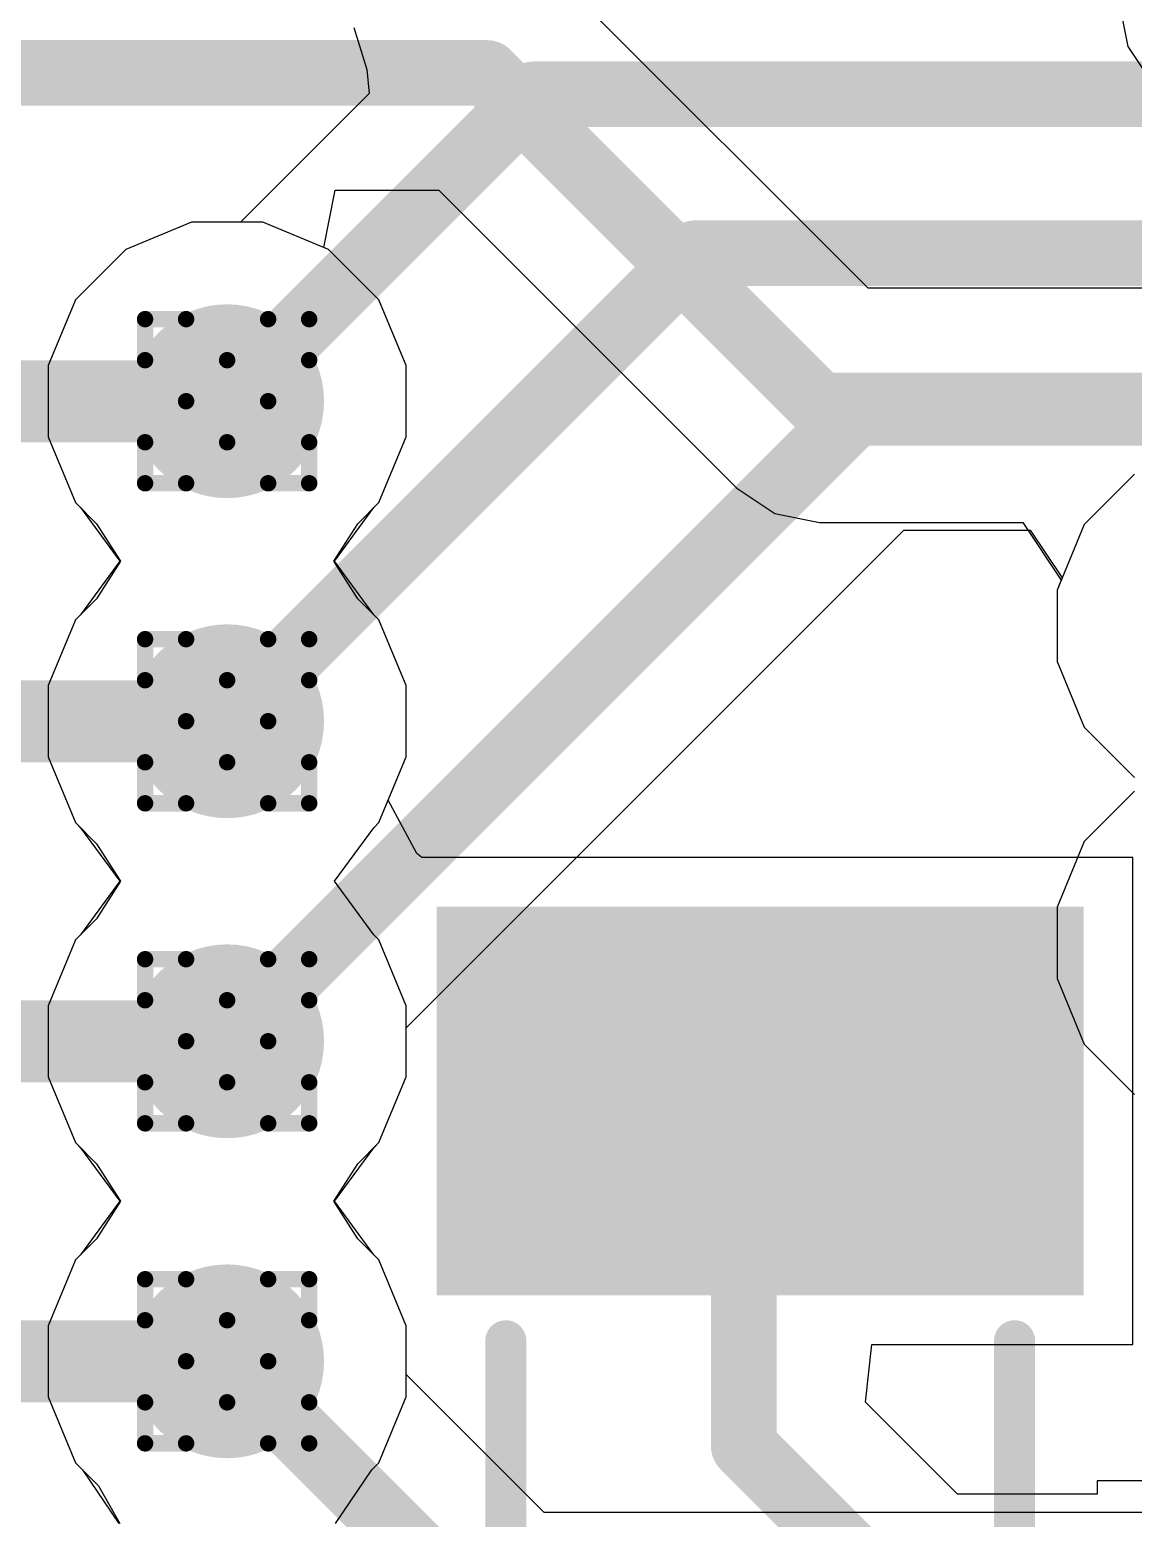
# Model space of a CAD drawing. Header units: inches. Extents: x -11 to 5379, y 0 to 5429.
# Drawn here: x 130.568 to 133.984, y 61.109 to 65.717 of the extents above; entities that cross this region are included whole.
import ezdxf

# ---------------------------------------------------------------- set-up
doc = ezdxf.new("R2010")
doc.units = ezdxf.units.IN
for name, color, linetype in [('Bottom Layer', 5, 'Continuous'), ('Drill Drawing', 1, 'Continuous'), ('GND', 16, 'Continuous'), ('PWR', 76, 'Continuous'), ('Top Layer', 1, 'Continuous'), ('Top Overlay', 2, 'Continuous'), ('Top Paste', 8, 'Continuous'), ('Top Solder', 216, 'Continuous'), ('Via Holes', 16, 'Continuous')]:
    doc.layers.add(name, color=color, linetype=linetype)

# ---------------------------------------------------------------- blocks, each defined once
blk = doc.blocks.new('NX3215SA_32_768K_STD_MUA_8__144')
at = {"layer": 'Top Layer'}
for points in [[(-1.75, 0.9), (-0.75, 0.9), (-0.75, -0.9), (-1.75, -0.9)], [(0.75, 0.9), (1.75, 0.9), (1.75, -0.9), (0.75, -0.9)]]:
    blk.add_hatch(color=1, dxfattribs=at).paths.add_polyline_path(points)
at = {"layer": 'Top Paste'}
for points in [[(-1.75, 0.9), (-0.75, 0.9), (-0.75, -0.9), (-1.75, -0.9)], [(0.75, 0.9), (1.75, 0.9), (1.75, -0.9), (0.75, -0.9)]]:
    blk.add_hatch(color=8, dxfattribs=at).paths.add_polyline_path(points)
at = {"layer": 'Top Solder'}
for points in [[(-1.8516, 1.0016), (-0.6484, 1.0016), (-0.6484, -1.0016), (-1.8516, -1.0016)], [(0.6484, 1.0016), (1.8516, 1.0016), (1.8516, -1.0016), (0.6484, -1.0016)]]:
    blk.add_hatch(color=216, dxfattribs=at).paths.add_polyline_path(points)
at = {"layer": 'Top Overlay'}
for points in [[(-0.508, 0.7874, 0.127, 0.127, 0), (0.508, 0.7874, 0.127, 0.127, 0)], [(-0.508, -0.7874, 0.127, 0.127, 0), (0.508, -0.7874, 0.127, 0.127, 0)]]:
    blk.add_lwpolyline(points, format="xyseb", dxfattribs=at)
for points in [[(-0.5398, 0.7874, 0.0635, 0.0635, 1), (-0.4763, 0.7874, 0.0635, 0.0635, 1)], [(0.4763, 0.7874, 0.0635, 0.0635, 1), (0.5398, 0.7874, 0.0635, 0.0635, 1)], [(-0.5398, -0.7874, 0.0635, 0.0635, 1), (-0.4763, -0.7874, 0.0635, 0.0635, 1)], [(0.4763, -0.7874, 0.0635, 0.0635, 1), (0.5398, -0.7874, 0.0635, 0.0635, 1)]]:
    blk.add_lwpolyline(points, format="xyseb", close=True, dxfattribs=at)

msp = doc.modelspace()

# ---------------------------------------------------------------- hatches: boundary and pattern name
at = {"layer": 'Bottom Layer'}
h = msp.add_hatch(color=5, dxfattribs=at)
edge = h.paths.add_edge_path()
edge.add_arc((131.1794, 64.5668), 0.3, 0, 360)
h = msp.add_hatch(color=5, dxfattribs=at)
edge = h.paths.add_edge_path()
edge.add_arc((131.1794, 63.5762), 0.3, 0, 360)
h = msp.add_hatch(color=5, dxfattribs=at)
edge = h.paths.add_edge_path()
edge.add_arc((131.1794, 62.5856), 0.3, 0, 360)
h = msp.add_hatch(color=5, dxfattribs=at)
edge = h.paths.add_edge_path()
edge.add_arc((131.1794, 61.595), 0.3, 0, 360)
at = {"layer": 'GND'}
h = msp.add_hatch(color=16, dxfattribs=at)
edge = h.paths.add_edge_path()
edge.add_arc((131.1794, 64.5668), 0.3, 0, 360)
h = msp.add_hatch(color=16, dxfattribs=at)
edge = h.paths.add_edge_path()
edge.add_arc((131.1794, 63.5762), 0.3, 0, 360)
h = msp.add_hatch(color=16, dxfattribs=at)
edge = h.paths.add_edge_path()
edge.add_arc((131.1794, 62.5856), 0.3, 0, 360)
h = msp.add_hatch(color=16, dxfattribs=at)
edge = h.paths.add_edge_path()
edge.add_arc((131.1794, 61.595), 0.3, 0, 360)
at = {"layer": 'PWR'}
h = msp.add_hatch(color=76, dxfattribs=at)
edge = h.paths.add_edge_path()
edge.add_arc((131.1794, 64.5668), 0.3, 0, 360)
h = msp.add_hatch(color=76, dxfattribs=at)
edge = h.paths.add_edge_path()
edge.add_arc((131.1794, 63.5762), 0.3, 0, 360)
h = msp.add_hatch(color=76, dxfattribs=at)
edge = h.paths.add_edge_path()
edge.add_arc((131.1794, 62.5856), 0.3, 0, 360)
h = msp.add_hatch(color=76, dxfattribs=at)
edge = h.paths.add_edge_path()
edge.add_arc((131.1794, 61.595), 0.3, 0, 360)
at = {"layer": 'Top Layer'}
h = msp.add_hatch(color=1, dxfattribs=at)
edge = h.paths.add_edge_path()
edge.add_arc((131.1794, 64.5668), 0.3, 0, 360)
h = msp.add_hatch(color=1, dxfattribs=at)
edge = h.paths.add_edge_path()
edge.add_arc((131.1794, 63.5762), 0.3, 0, 360)
h = msp.add_hatch(color=1, dxfattribs=at)
edge = h.paths.add_edge_path()
edge.add_arc((131.1794, 62.5856), 0.3, 0, 360)
h = msp.add_hatch(color=1, dxfattribs=at)
edge = h.paths.add_edge_path()
edge.add_arc((131.1794, 61.595), 0.3, 0, 360)
at = {"layer": 'Via Holes'}
h = msp.add_hatch(color=7, dxfattribs=at)
edge = h.paths.add_edge_path()
edge.add_arc((131.1794, 64.5668), 0.15, 0, 360)
h = msp.add_hatch(color=7, dxfattribs=at)
edge = h.paths.add_edge_path()
edge.add_arc((131.1794, 63.5762), 0.15, 0, 360)
h = msp.add_hatch(color=7, dxfattribs=at)
edge = h.paths.add_edge_path()
edge.add_arc((131.1794, 62.5856), 0.15, 0, 360)
h = msp.add_hatch(color=7, dxfattribs=at)
edge = h.paths.add_edge_path()
edge.add_arc((131.1794, 61.595), 0.15, 0, 360)

# ---------------------------------------------------------------- linework, layer by layer
at = {"layer": 'Bottom Layer'}
for p, q in [((131.5717, 65.7233), (131.6116, 65.5931)), ((131.6116, 65.5931), (131.6191, 65.5193)), ((131.6191, 65.5193), (131.2207, 65.1208)), ((131.0692, 65.1208), (130.8656, 65.0365)), ((131.2207, 65.1208), (131.0692, 65.1208)), ((130.8656, 65.0365), (130.7098, 64.8806)), ((130.7098, 64.8806), (130.6254, 64.677)), ((130.6254, 64.677), (130.6254, 64.4566)), ((130.6254, 64.4566), (130.7098, 64.253)), ((130.7098, 64.253), (130.7751, 64.1877)), ((130.7751, 64.1877), (130.8492, 64.0715)), ((131.7334, 62.6269), (133.2744, 64.1678)), ((133.2744, 64.1678), (133.6654, 64.1678)), ((133.6654, 64.1678), (133.7642, 64.02)), ((130.8492, 64.0715), (130.7751, 63.9554)), ((133.7642, 64.02), (133.7484, 63.9818)), ((130.7751, 63.9554), (130.7098, 63.89)), ((133.7484, 63.9818), (133.7484, 63.7614)), ((130.7098, 63.89), (130.6254, 63.6864)), ((133.7484, 63.7614), (133.8328, 63.5578)), ((130.6254, 63.6864), (130.6254, 63.466)), ((133.8328, 63.5578), (133.9886, 63.402)), ((130.6254, 63.466), (130.7098, 63.2624)), ((130.7098, 63.2624), (130.7751, 63.1971)), ((130.7751, 63.1971), (130.8492, 63.0809)), ((130.8492, 63.0809), (130.7751, 62.9648)), ((130.7751, 62.9648), (130.7098, 62.8994)), ((130.7098, 62.8994), (130.6254, 62.6958)), ((130.6254, 62.6958), (130.6254, 62.4754)), ((131.7334, 62.4754), (131.7334, 62.6269)), ((130.6254, 62.4754), (130.7098, 62.2718)), ((131.6491, 62.2718), (131.7334, 62.4754)), ((130.7098, 62.2718), (130.7751, 62.2065)), ((131.5838, 62.2065), (131.6491, 62.2718)), ((130.7751, 62.2065), (130.8492, 62.0903)), ((131.5096, 62.0903), (131.5838, 62.2065)), ((130.8492, 62.0903), (130.7751, 61.9742)), ((131.5838, 61.9742), (131.5096, 62.0903)), ((130.7751, 61.9742), (130.7098, 61.9088)), ((131.6491, 61.9088), (131.5838, 61.9742)), ((130.7098, 61.9088), (130.6254, 61.7052)), ((131.7334, 61.7052), (131.6491, 61.9088)), ((130.6254, 61.7052), (130.6254, 61.4848)), ((131.7334, 61.5538), (131.7334, 61.7052)), ((132.1603, 61.1269), (131.7334, 61.5538)), ((130.6254, 61.4848), (130.7098, 61.2812)), ((130.7098, 61.2812), (130.7814, 61.2096)), ((130.7814, 61.2096), (130.8474, 61.0934)), ((138.9206, 61.1269), (132.1603, 61.1269))]:
    msp.add_line(p, q, dxfattribs=at)
for points in [[(131.1794, 64.5668, 0.2032, 0.2032, 0), (132.1295, 65.5169, 0.2032, 0.2032, 0)], [(132.1295, 65.5169, 0.2032, 0.2032, 0), (137.4672, 65.5169, 0.2032, 0.2032, 0)], [(131.1794, 63.5762, 0.2032, 0.2032, 0), (132.6282, 65.0249, 0.2032, 0.2032, 0)], [(132.6282, 65.0249, 0.2032, 0.2032, 0), (136.9542, 65.0249, 0.2032, 0.2032, 0)], [(131.1794, 62.5856, 0.2032, 0.2032, 0), (133.1242, 64.5304, 0.2032, 0.2032, 0)], [(133.1242, 64.5304, 0.2032, 0.2032, 0), (136.5329, 64.5304, 0.2032, 0.2032, 0)], [(131.1794, 61.595, 0.2032, 0.2032, 0), (132.0101, 60.7643, 0.2032, 0.2032, 0)]]:
    msp.add_lwpolyline(points, format="xyseb", dxfattribs=at)
for points in [[(132.0787, 65.5169, 0.1016, 0.1016, 1), (132.1803, 65.5169, 0.1016, 0.1016, 1)], [(132.0787, 65.5169, 0.1016, 0.1016, 1), (132.1803, 65.5169, 0.1016, 0.1016, 1)], [(132.5774, 65.0249, 0.1016, 0.1016, 1), (132.679, 65.0249, 0.1016, 0.1016, 1)], [(132.5774, 65.0249, 0.1016, 0.1016, 1), (132.679, 65.0249, 0.1016, 0.1016, 1)], [(131.1286, 64.5668, 0.1016, 0.1016, 1), (131.2302, 64.5668, 0.1016, 0.1016, 1)], [(133.0734, 64.5304, 0.1016, 0.1016, 1), (133.175, 64.5304, 0.1016, 0.1016, 1)], [(133.0734, 64.5304, 0.1016, 0.1016, 1), (133.175, 64.5304, 0.1016, 0.1016, 1)], [(131.1286, 63.5762, 0.1016, 0.1016, 1), (131.2302, 63.5762, 0.1016, 0.1016, 1)], [(131.1286, 62.5856, 0.1016, 0.1016, 1), (131.2302, 62.5856, 0.1016, 0.1016, 1)], [(131.1286, 61.595, 0.1016, 0.1016, 1), (131.2302, 61.595, 0.1016, 0.1016, 1)]]:
    msp.add_lwpolyline(points, format="xyseb", close=True, dxfattribs=at)
at = {"layer": 'Drill Drawing'}
for points in [[(130.9254, 64.6938, 0.0508, 0.0508, 0), (130.9254, 64.8208, 0.0508, 0.0508, 0)], [(130.9254, 64.8208, 0.0508, 0.0508, 0), (131.0524, 64.8208, 0.0508, 0.0508, 0)], [(131.0524, 64.8208, 0.0508, 0.0508, 0), (131.1794, 64.6938, 0.0508, 0.0508, 0)], [(131.1794, 64.6938, 0.0508, 0.0508, 0), (131.3064, 64.8208, 0.0508, 0.0508, 0)], [(131.3064, 64.8208, 0.0508, 0.0508, 0), (131.4334, 64.8208, 0.0508, 0.0508, 0)], [(131.4334, 64.6938, 0.0508, 0.0508, 0), (131.4334, 64.8208, 0.0508, 0.0508, 0)], [(130.9254, 64.6938, 0.0508, 0.0508, 0), (131.0524, 64.5668, 0.0508, 0.0508, 0)], [(131.3064, 64.5668, 0.0508, 0.0508, 0), (131.4334, 64.6938, 0.0508, 0.0508, 0)], [(130.9254, 64.4398, 0.0508, 0.0508, 0), (131.0524, 64.5668, 0.0508, 0.0508, 0)], [(131.3064, 64.5668, 0.0508, 0.0508, 0), (131.4334, 64.4398, 0.0508, 0.0508, 0)], [(130.9254, 64.3128, 0.0508, 0.0508, 0), (130.9254, 64.4398, 0.0508, 0.0508, 0)], [(131.0524, 64.3128, 0.0508, 0.0508, 0), (131.1794, 64.4398, 0.0508, 0.0508, 0)], [(131.1794, 64.4398, 0.0508, 0.0508, 0), (131.3064, 64.3128, 0.0508, 0.0508, 0)], [(131.4334, 64.3128, 0.0508, 0.0508, 0), (131.4334, 64.4398, 0.0508, 0.0508, 0)], [(130.9254, 64.3128, 0.0508, 0.0508, 0), (131.0524, 64.3128, 0.0508, 0.0508, 0)], [(131.3064, 64.3128, 0.0508, 0.0508, 0), (131.4334, 64.3128, 0.0508, 0.0508, 0)], [(130.9254, 63.7032, 0.0508, 0.0508, 0), (130.9254, 63.8302, 0.0508, 0.0508, 0)], [(130.9254, 63.8302, 0.0508, 0.0508, 0), (131.0524, 63.8302, 0.0508, 0.0508, 0)], [(131.0524, 63.8302, 0.0508, 0.0508, 0), (131.1794, 63.7032, 0.0508, 0.0508, 0)], [(131.1794, 63.7032, 0.0508, 0.0508, 0), (131.3064, 63.8302, 0.0508, 0.0508, 0)], [(131.3064, 63.8302, 0.0508, 0.0508, 0), (131.4334, 63.8302, 0.0508, 0.0508, 0)], [(131.4334, 63.7032, 0.0508, 0.0508, 0), (131.4334, 63.8302, 0.0508, 0.0508, 0)], [(130.9254, 63.7032, 0.0508, 0.0508, 0), (131.0524, 63.5762, 0.0508, 0.0508, 0)], [(131.3064, 63.5762, 0.0508, 0.0508, 0), (131.4334, 63.7032, 0.0508, 0.0508, 0)], [(130.9254, 63.4492, 0.0508, 0.0508, 0), (131.0524, 63.5762, 0.0508, 0.0508, 0)], [(131.3064, 63.5762, 0.0508, 0.0508, 0), (131.4334, 63.4492, 0.0508, 0.0508, 0)], [(130.9254, 63.3222, 0.0508, 0.0508, 0), (130.9254, 63.4492, 0.0508, 0.0508, 0)], [(131.0524, 63.3222, 0.0508, 0.0508, 0), (131.1794, 63.4492, 0.0508, 0.0508, 0)], [(131.1794, 63.4492, 0.0508, 0.0508, 0), (131.3064, 63.3222, 0.0508, 0.0508, 0)], [(131.4334, 63.3222, 0.0508, 0.0508, 0), (131.4334, 63.4492, 0.0508, 0.0508, 0)], [(130.9254, 63.3222, 0.0508, 0.0508, 0), (131.0524, 63.3222, 0.0508, 0.0508, 0)], [(131.3064, 63.3222, 0.0508, 0.0508, 0), (131.4334, 63.3222, 0.0508, 0.0508, 0)], [(130.9254, 62.7126, 0.0508, 0.0508, 0), (130.9254, 62.8396, 0.0508, 0.0508, 0)], [(130.9254, 62.8396, 0.0508, 0.0508, 0), (131.0524, 62.8396, 0.0508, 0.0508, 0)], [(131.0524, 62.8396, 0.0508, 0.0508, 0), (131.1794, 62.7126, 0.0508, 0.0508, 0)], [(131.1794, 62.7126, 0.0508, 0.0508, 0), (131.3064, 62.8396, 0.0508, 0.0508, 0)], [(131.3064, 62.8396, 0.0508, 0.0508, 0), (131.4334, 62.8396, 0.0508, 0.0508, 0)], [(131.4334, 62.7126, 0.0508, 0.0508, 0), (131.4334, 62.8396, 0.0508, 0.0508, 0)], [(130.9254, 62.7126, 0.0508, 0.0508, 0), (131.0524, 62.5856, 0.0508, 0.0508, 0)], [(131.3064, 62.5856, 0.0508, 0.0508, 0), (131.4334, 62.7126, 0.0508, 0.0508, 0)], [(130.9254, 62.4586, 0.0508, 0.0508, 0), (131.0524, 62.5856, 0.0508, 0.0508, 0)], [(131.3064, 62.5856, 0.0508, 0.0508, 0), (131.4334, 62.4586, 0.0508, 0.0508, 0)], [(130.9254, 62.3316, 0.0508, 0.0508, 0), (130.9254, 62.4586, 0.0508, 0.0508, 0)], [(131.0524, 62.3316, 0.0508, 0.0508, 0), (131.1794, 62.4586, 0.0508, 0.0508, 0)], [(131.1794, 62.4586, 0.0508, 0.0508, 0), (131.3064, 62.3316, 0.0508, 0.0508, 0)], [(131.4334, 62.3316, 0.0508, 0.0508, 0), (131.4334, 62.4586, 0.0508, 0.0508, 0)], [(130.9254, 62.3316, 0.0508, 0.0508, 0), (131.0524, 62.3316, 0.0508, 0.0508, 0)], [(131.3064, 62.3316, 0.0508, 0.0508, 0), (131.4334, 62.3316, 0.0508, 0.0508, 0)], [(130.9254, 61.722, 0.0508, 0.0508, 0), (130.9254, 61.849, 0.0508, 0.0508, 0)], [(130.9254, 61.849, 0.0508, 0.0508, 0), (131.0524, 61.849, 0.0508, 0.0508, 0)], [(131.0524, 61.849, 0.0508, 0.0508, 0), (131.1794, 61.722, 0.0508, 0.0508, 0)], [(131.1794, 61.722, 0.0508, 0.0508, 0), (131.3064, 61.849, 0.0508, 0.0508, 0)], [(131.3064, 61.849, 0.0508, 0.0508, 0), (131.4334, 61.849, 0.0508, 0.0508, 0)], [(131.4334, 61.722, 0.0508, 0.0508, 0), (131.4334, 61.849, 0.0508, 0.0508, 0)], [(130.9254, 61.722, 0.0508, 0.0508, 0), (131.0524, 61.595, 0.0508, 0.0508, 0)], [(131.3064, 61.595, 0.0508, 0.0508, 0), (131.4334, 61.722, 0.0508, 0.0508, 0)], [(130.9254, 61.468, 0.0508, 0.0508, 0), (131.0524, 61.595, 0.0508, 0.0508, 0)], [(131.3064, 61.595, 0.0508, 0.0508, 0), (131.4334, 61.468, 0.0508, 0.0508, 0)], [(130.9254, 61.341, 0.0508, 0.0508, 0), (130.9254, 61.468, 0.0508, 0.0508, 0)], [(131.0524, 61.341, 0.0508, 0.0508, 0), (131.1794, 61.468, 0.0508, 0.0508, 0)], [(131.1794, 61.468, 0.0508, 0.0508, 0), (131.3064, 61.341, 0.0508, 0.0508, 0)], [(131.4334, 61.341, 0.0508, 0.0508, 0), (131.4334, 61.468, 0.0508, 0.0508, 0)], [(130.9254, 61.341, 0.0508, 0.0508, 0), (131.0524, 61.341, 0.0508, 0.0508, 0)], [(131.3064, 61.341, 0.0508, 0.0508, 0), (131.4334, 61.341, 0.0508, 0.0508, 0)]]:
    msp.add_lwpolyline(points, format="xyseb", dxfattribs=at)
for points in [[(130.9127, 64.8208, 0.0254, 0.0254, 1), (130.9381, 64.8208, 0.0254, 0.0254, 1)], [(130.9127, 64.8208, 0.0254, 0.0254, 1), (130.9381, 64.8208, 0.0254, 0.0254, 1)], [(131.0397, 64.8208, 0.0254, 0.0254, 1), (131.0651, 64.8208, 0.0254, 0.0254, 1)], [(131.0397, 64.8208, 0.0254, 0.0254, 1), (131.0651, 64.8208, 0.0254, 0.0254, 1)], [(131.2937, 64.8208, 0.0254, 0.0254, 1), (131.3191, 64.8208, 0.0254, 0.0254, 1)], [(131.2937, 64.8208, 0.0254, 0.0254, 1), (131.3191, 64.8208, 0.0254, 0.0254, 1)], [(131.4207, 64.8208, 0.0254, 0.0254, 1), (131.4461, 64.8208, 0.0254, 0.0254, 1)], [(131.4207, 64.8208, 0.0254, 0.0254, 1), (131.4461, 64.8208, 0.0254, 0.0254, 1)], [(130.9127, 64.6938, 0.0254, 0.0254, 1), (130.9381, 64.6938, 0.0254, 0.0254, 1)], [(130.9127, 64.6938, 0.0254, 0.0254, 1), (130.9381, 64.6938, 0.0254, 0.0254, 1)], [(131.1667, 64.6938, 0.0254, 0.0254, 1), (131.1921, 64.6938, 0.0254, 0.0254, 1)], [(131.1667, 64.6938, 0.0254, 0.0254, 1), (131.1921, 64.6938, 0.0254, 0.0254, 1)], [(131.4207, 64.6938, 0.0254, 0.0254, 1), (131.4461, 64.6938, 0.0254, 0.0254, 1)], [(131.4207, 64.6938, 0.0254, 0.0254, 1), (131.4461, 64.6938, 0.0254, 0.0254, 1)], [(131.0397, 64.5668, 0.0254, 0.0254, 1), (131.0651, 64.5668, 0.0254, 0.0254, 1)], [(131.0397, 64.5668, 0.0254, 0.0254, 1), (131.0651, 64.5668, 0.0254, 0.0254, 1)], [(131.2937, 64.5668, 0.0254, 0.0254, 1), (131.3191, 64.5668, 0.0254, 0.0254, 1)], [(131.2937, 64.5668, 0.0254, 0.0254, 1), (131.3191, 64.5668, 0.0254, 0.0254, 1)], [(130.9127, 64.4398, 0.0254, 0.0254, 1), (130.9381, 64.4398, 0.0254, 0.0254, 1)], [(130.9127, 64.4398, 0.0254, 0.0254, 1), (130.9381, 64.4398, 0.0254, 0.0254, 1)], [(131.1667, 64.4398, 0.0254, 0.0254, 1), (131.1921, 64.4398, 0.0254, 0.0254, 1)], [(131.1667, 64.4398, 0.0254, 0.0254, 1), (131.1921, 64.4398, 0.0254, 0.0254, 1)], [(131.4207, 64.4398, 0.0254, 0.0254, 1), (131.4461, 64.4398, 0.0254, 0.0254, 1)], [(131.4207, 64.4398, 0.0254, 0.0254, 1), (131.4461, 64.4398, 0.0254, 0.0254, 1)], [(130.9127, 64.3128, 0.0254, 0.0254, 1), (130.9381, 64.3128, 0.0254, 0.0254, 1)], [(130.9127, 64.3128, 0.0254, 0.0254, 1), (130.9381, 64.3128, 0.0254, 0.0254, 1)], [(131.0397, 64.3128, 0.0254, 0.0254, 1), (131.0651, 64.3128, 0.0254, 0.0254, 1)], [(131.0397, 64.3128, 0.0254, 0.0254, 1), (131.0651, 64.3128, 0.0254, 0.0254, 1)], [(131.2937, 64.3128, 0.0254, 0.0254, 1), (131.3191, 64.3128, 0.0254, 0.0254, 1)], [(131.2937, 64.3128, 0.0254, 0.0254, 1), (131.3191, 64.3128, 0.0254, 0.0254, 1)], [(131.4207, 64.3128, 0.0254, 0.0254, 1), (131.4461, 64.3128, 0.0254, 0.0254, 1)], [(131.4207, 64.3128, 0.0254, 0.0254, 1), (131.4461, 64.3128, 0.0254, 0.0254, 1)], [(130.9127, 63.8302, 0.0254, 0.0254, 1), (130.9381, 63.8302, 0.0254, 0.0254, 1)], [(130.9127, 63.8302, 0.0254, 0.0254, 1), (130.9381, 63.8302, 0.0254, 0.0254, 1)], [(131.0397, 63.8302, 0.0254, 0.0254, 1), (131.0651, 63.8302, 0.0254, 0.0254, 1)], [(131.0397, 63.8302, 0.0254, 0.0254, 1), (131.0651, 63.8302, 0.0254, 0.0254, 1)], [(131.2937, 63.8302, 0.0254, 0.0254, 1), (131.3191, 63.8302, 0.0254, 0.0254, 1)], [(131.2937, 63.8302, 0.0254, 0.0254, 1), (131.3191, 63.8302, 0.0254, 0.0254, 1)], [(131.4207, 63.8302, 0.0254, 0.0254, 1), (131.4461, 63.8302, 0.0254, 0.0254, 1)], [(131.4207, 63.8302, 0.0254, 0.0254, 1), (131.4461, 63.8302, 0.0254, 0.0254, 1)], [(130.9127, 63.7032, 0.0254, 0.0254, 1), (130.9381, 63.7032, 0.0254, 0.0254, 1)], [(130.9127, 63.7032, 0.0254, 0.0254, 1), (130.9381, 63.7032, 0.0254, 0.0254, 1)], [(131.1667, 63.7032, 0.0254, 0.0254, 1), (131.1921, 63.7032, 0.0254, 0.0254, 1)], [(131.1667, 63.7032, 0.0254, 0.0254, 1), (131.1921, 63.7032, 0.0254, 0.0254, 1)], [(131.4207, 63.7032, 0.0254, 0.0254, 1), (131.4461, 63.7032, 0.0254, 0.0254, 1)], [(131.4207, 63.7032, 0.0254, 0.0254, 1), (131.4461, 63.7032, 0.0254, 0.0254, 1)], [(131.0397, 63.5762, 0.0254, 0.0254, 1), (131.0651, 63.5762, 0.0254, 0.0254, 1)], [(131.0397, 63.5762, 0.0254, 0.0254, 1), (131.0651, 63.5762, 0.0254, 0.0254, 1)], [(131.2937, 63.5762, 0.0254, 0.0254, 1), (131.3191, 63.5762, 0.0254, 0.0254, 1)], [(131.2937, 63.5762, 0.0254, 0.0254, 1), (131.3191, 63.5762, 0.0254, 0.0254, 1)], [(130.9127, 63.4492, 0.0254, 0.0254, 1), (130.9381, 63.4492, 0.0254, 0.0254, 1)], [(130.9127, 63.4492, 0.0254, 0.0254, 1), (130.9381, 63.4492, 0.0254, 0.0254, 1)], [(131.1667, 63.4492, 0.0254, 0.0254, 1), (131.1921, 63.4492, 0.0254, 0.0254, 1)], [(131.1667, 63.4492, 0.0254, 0.0254, 1), (131.1921, 63.4492, 0.0254, 0.0254, 1)], [(131.4207, 63.4492, 0.0254, 0.0254, 1), (131.4461, 63.4492, 0.0254, 0.0254, 1)], [(131.4207, 63.4492, 0.0254, 0.0254, 1), (131.4461, 63.4492, 0.0254, 0.0254, 1)], [(130.9127, 63.3222, 0.0254, 0.0254, 1), (130.9381, 63.3222, 0.0254, 0.0254, 1)], [(130.9127, 63.3222, 0.0254, 0.0254, 1), (130.9381, 63.3222, 0.0254, 0.0254, 1)], [(131.0397, 63.3222, 0.0254, 0.0254, 1), (131.0651, 63.3222, 0.0254, 0.0254, 1)], [(131.0397, 63.3222, 0.0254, 0.0254, 1), (131.0651, 63.3222, 0.0254, 0.0254, 1)], [(131.2937, 63.3222, 0.0254, 0.0254, 1), (131.3191, 63.3222, 0.0254, 0.0254, 1)], [(131.2937, 63.3222, 0.0254, 0.0254, 1), (131.3191, 63.3222, 0.0254, 0.0254, 1)], [(131.4207, 63.3222, 0.0254, 0.0254, 1), (131.4461, 63.3222, 0.0254, 0.0254, 1)], [(131.4207, 63.3222, 0.0254, 0.0254, 1), (131.4461, 63.3222, 0.0254, 0.0254, 1)], [(130.9127, 62.8396, 0.0254, 0.0254, 1), (130.9381, 62.8396, 0.0254, 0.0254, 1)], [(130.9127, 62.8396, 0.0254, 0.0254, 1), (130.9381, 62.8396, 0.0254, 0.0254, 1)], [(131.0397, 62.8396, 0.0254, 0.0254, 1), (131.0651, 62.8396, 0.0254, 0.0254, 1)], [(131.0397, 62.8396, 0.0254, 0.0254, 1), (131.0651, 62.8396, 0.0254, 0.0254, 1)], [(131.2937, 62.8396, 0.0254, 0.0254, 1), (131.3191, 62.8396, 0.0254, 0.0254, 1)], [(131.2937, 62.8396, 0.0254, 0.0254, 1), (131.3191, 62.8396, 0.0254, 0.0254, 1)], [(131.4207, 62.8396, 0.0254, 0.0254, 1), (131.4461, 62.8396, 0.0254, 0.0254, 1)], [(131.4207, 62.8396, 0.0254, 0.0254, 1), (131.4461, 62.8396, 0.0254, 0.0254, 1)], [(130.9127, 62.7126, 0.0254, 0.0254, 1), (130.9381, 62.7126, 0.0254, 0.0254, 1)], [(130.9127, 62.7126, 0.0254, 0.0254, 1), (130.9381, 62.7126, 0.0254, 0.0254, 1)], [(131.1667, 62.7126, 0.0254, 0.0254, 1), (131.1921, 62.7126, 0.0254, 0.0254, 1)], [(131.1667, 62.7126, 0.0254, 0.0254, 1), (131.1921, 62.7126, 0.0254, 0.0254, 1)], [(131.4207, 62.7126, 0.0254, 0.0254, 1), (131.4461, 62.7126, 0.0254, 0.0254, 1)], [(131.4207, 62.7126, 0.0254, 0.0254, 1), (131.4461, 62.7126, 0.0254, 0.0254, 1)], [(131.0397, 62.5856, 0.0254, 0.0254, 1), (131.0651, 62.5856, 0.0254, 0.0254, 1)], [(131.0397, 62.5856, 0.0254, 0.0254, 1), (131.0651, 62.5856, 0.0254, 0.0254, 1)], [(131.2937, 62.5856, 0.0254, 0.0254, 1), (131.3191, 62.5856, 0.0254, 0.0254, 1)], [(131.2937, 62.5856, 0.0254, 0.0254, 1), (131.3191, 62.5856, 0.0254, 0.0254, 1)], [(130.9127, 62.4586, 0.0254, 0.0254, 1), (130.9381, 62.4586, 0.0254, 0.0254, 1)], [(130.9127, 62.4586, 0.0254, 0.0254, 1), (130.9381, 62.4586, 0.0254, 0.0254, 1)], [(131.1667, 62.4586, 0.0254, 0.0254, 1), (131.1921, 62.4586, 0.0254, 0.0254, 1)], [(131.1667, 62.4586, 0.0254, 0.0254, 1), (131.1921, 62.4586, 0.0254, 0.0254, 1)], [(131.4207, 62.4586, 0.0254, 0.0254, 1), (131.4461, 62.4586, 0.0254, 0.0254, 1)], [(131.4207, 62.4586, 0.0254, 0.0254, 1), (131.4461, 62.4586, 0.0254, 0.0254, 1)], [(130.9127, 62.3316, 0.0254, 0.0254, 1), (130.9381, 62.3316, 0.0254, 0.0254, 1)], [(130.9127, 62.3316, 0.0254, 0.0254, 1), (130.9381, 62.3316, 0.0254, 0.0254, 1)], [(131.0397, 62.3316, 0.0254, 0.0254, 1), (131.0651, 62.3316, 0.0254, 0.0254, 1)], [(131.0397, 62.3316, 0.0254, 0.0254, 1), (131.0651, 62.3316, 0.0254, 0.0254, 1)], [(131.2937, 62.3316, 0.0254, 0.0254, 1), (131.3191, 62.3316, 0.0254, 0.0254, 1)], [(131.2937, 62.3316, 0.0254, 0.0254, 1), (131.3191, 62.3316, 0.0254, 0.0254, 1)], [(131.4207, 62.3316, 0.0254, 0.0254, 1), (131.4461, 62.3316, 0.0254, 0.0254, 1)], [(131.4207, 62.3316, 0.0254, 0.0254, 1), (131.4461, 62.3316, 0.0254, 0.0254, 1)], [(130.9127, 61.849, 0.0254, 0.0254, 1), (130.9381, 61.849, 0.0254, 0.0254, 1)], [(130.9127, 61.849, 0.0254, 0.0254, 1), (130.9381, 61.849, 0.0254, 0.0254, 1)], [(131.0397, 61.849, 0.0254, 0.0254, 1), (131.0651, 61.849, 0.0254, 0.0254, 1)], [(131.0397, 61.849, 0.0254, 0.0254, 1), (131.0651, 61.849, 0.0254, 0.0254, 1)], [(131.2937, 61.849, 0.0254, 0.0254, 1), (131.3191, 61.849, 0.0254, 0.0254, 1)], [(131.2937, 61.849, 0.0254, 0.0254, 1), (131.3191, 61.849, 0.0254, 0.0254, 1)], [(131.4207, 61.849, 0.0254, 0.0254, 1), (131.4461, 61.849, 0.0254, 0.0254, 1)], [(131.4207, 61.849, 0.0254, 0.0254, 1), (131.4461, 61.849, 0.0254, 0.0254, 1)], [(130.9127, 61.722, 0.0254, 0.0254, 1), (130.9381, 61.722, 0.0254, 0.0254, 1)], [(130.9127, 61.722, 0.0254, 0.0254, 1), (130.9381, 61.722, 0.0254, 0.0254, 1)], [(131.1667, 61.722, 0.0254, 0.0254, 1), (131.1921, 61.722, 0.0254, 0.0254, 1)], [(131.1667, 61.722, 0.0254, 0.0254, 1), (131.1921, 61.722, 0.0254, 0.0254, 1)], [(131.4207, 61.722, 0.0254, 0.0254, 1), (131.4461, 61.722, 0.0254, 0.0254, 1)], [(131.4207, 61.722, 0.0254, 0.0254, 1), (131.4461, 61.722, 0.0254, 0.0254, 1)], [(131.0397, 61.595, 0.0254, 0.0254, 1), (131.0651, 61.595, 0.0254, 0.0254, 1)], [(131.0397, 61.595, 0.0254, 0.0254, 1), (131.0651, 61.595, 0.0254, 0.0254, 1)], [(131.2937, 61.595, 0.0254, 0.0254, 1), (131.3191, 61.595, 0.0254, 0.0254, 1)], [(131.2937, 61.595, 0.0254, 0.0254, 1), (131.3191, 61.595, 0.0254, 0.0254, 1)], [(130.9127, 61.468, 0.0254, 0.0254, 1), (130.9381, 61.468, 0.0254, 0.0254, 1)], [(130.9127, 61.468, 0.0254, 0.0254, 1), (130.9381, 61.468, 0.0254, 0.0254, 1)], [(131.1667, 61.468, 0.0254, 0.0254, 1), (131.1921, 61.468, 0.0254, 0.0254, 1)], [(131.1667, 61.468, 0.0254, 0.0254, 1), (131.1921, 61.468, 0.0254, 0.0254, 1)], [(131.4207, 61.468, 0.0254, 0.0254, 1), (131.4461, 61.468, 0.0254, 0.0254, 1)], [(131.4207, 61.468, 0.0254, 0.0254, 1), (131.4461, 61.468, 0.0254, 0.0254, 1)], [(130.9127, 61.341, 0.0254, 0.0254, 1), (130.9381, 61.341, 0.0254, 0.0254, 1)], [(130.9127, 61.341, 0.0254, 0.0254, 1), (130.9381, 61.341, 0.0254, 0.0254, 1)], [(131.0397, 61.341, 0.0254, 0.0254, 1), (131.0651, 61.341, 0.0254, 0.0254, 1)], [(131.0397, 61.341, 0.0254, 0.0254, 1), (131.0651, 61.341, 0.0254, 0.0254, 1)], [(131.2937, 61.341, 0.0254, 0.0254, 1), (131.3191, 61.341, 0.0254, 0.0254, 1)], [(131.2937, 61.341, 0.0254, 0.0254, 1), (131.3191, 61.341, 0.0254, 0.0254, 1)], [(131.4207, 61.341, 0.0254, 0.0254, 1), (131.4461, 61.341, 0.0254, 0.0254, 1)], [(131.4207, 61.341, 0.0254, 0.0254, 1), (131.4461, 61.341, 0.0254, 0.0254, 1)]]:
    msp.add_lwpolyline(points, format="xyseb", close=True, dxfattribs=at)
at = {"layer": 'GND'}
for p, q in [((131.0692, 65.1208), (130.8656, 65.0365)), ((131.2896, 65.1208), (131.0692, 65.1208)), ((131.4932, 65.0365), (131.2896, 65.1208)), ((130.8656, 65.0365), (130.7098, 64.8806)), ((131.6491, 64.8806), (131.4932, 65.0365)), ((130.7098, 64.8806), (130.6254, 64.677)), ((131.7334, 64.677), (131.6491, 64.8806)), ((130.6254, 64.677), (130.6254, 64.4566)), ((131.7334, 64.4566), (131.7334, 64.677)), ((130.6254, 64.4566), (130.7098, 64.253)), ((131.6491, 64.253), (131.7334, 64.4566)), ((133.9886, 64.3413), (133.8328, 64.1854)), ((130.7098, 64.253), (130.7253, 64.2374)), ((130.7253, 64.2374), (130.8468, 64.0715)), ((131.512, 64.0715), (131.6335, 64.2374)), ((131.6335, 64.2374), (131.6491, 64.253)), ((133.8328, 64.1854), (133.7484, 63.9818)), ((130.8468, 64.0715), (130.7253, 63.9056)), ((131.6335, 63.9056), (131.512, 64.0715)), ((133.7484, 63.9818), (133.7484, 63.7614)), ((130.7253, 63.9056), (130.7098, 63.89)), ((131.6491, 63.89), (131.6335, 63.9056)), ((130.7098, 63.89), (130.6254, 63.6864)), ((131.7334, 63.6864), (131.6491, 63.89)), ((133.7484, 63.7614), (133.8328, 63.5578)), ((130.6254, 63.6864), (130.6254, 63.466)), ((131.7334, 63.466), (131.7334, 63.6864)), ((133.8328, 63.5578), (133.9886, 63.402)), ((130.6254, 63.466), (130.7098, 63.2624)), ((131.6491, 63.2624), (131.7334, 63.466)), ((130.7098, 63.2624), (130.7253, 63.2468)), ((131.6335, 63.2468), (131.6491, 63.2624)), ((130.7253, 63.2468), (130.8468, 63.0809)), ((131.512, 63.0809), (131.6335, 63.2468)), ((130.8468, 63.0809), (130.7253, 62.915)), ((131.6335, 62.915), (131.512, 63.0809)), ((130.7098, 62.8994), (130.6254, 62.6958)), ((130.7253, 62.915), (130.7098, 62.8994)), ((131.6491, 62.8994), (131.6335, 62.915)), ((131.7334, 62.6958), (131.6491, 62.8994)), ((130.6254, 62.6958), (130.6254, 62.4754)), ((131.7334, 62.4754), (131.7334, 62.6958)), ((130.6254, 62.4754), (130.7098, 62.2718)), ((131.6491, 62.2718), (131.7334, 62.4754)), ((130.7098, 62.2718), (130.7253, 62.2562)), ((130.7253, 62.2562), (130.8468, 62.0903)), ((131.512, 62.0903), (131.6335, 62.2562)), ((131.6335, 62.2562), (131.6491, 62.2718)), ((130.8468, 62.0903), (130.7253, 61.9244)), ((131.6335, 61.9244), (131.512, 62.0903)), ((130.7253, 61.9244), (130.7098, 61.9088)), ((131.6491, 61.9088), (131.6335, 61.9244)), ((130.7098, 61.9088), (130.6254, 61.7052)), ((131.7334, 61.7052), (131.6491, 61.9088)), ((130.6254, 61.7052), (130.6254, 61.4848)), ((131.7334, 61.4848), (131.7334, 61.7052)), ((130.6254, 61.4848), (130.7098, 61.2812)), ((131.6491, 61.2812), (131.7334, 61.4848)), ((130.7098, 61.2812), (130.7316, 61.2593)), ((131.6272, 61.2593), (131.6491, 61.2812)), ((130.7316, 61.2593), (130.844, 61.0934)), ((131.5149, 61.0934), (131.6272, 61.2593))]:
    msp.add_line(p, q, dxfattribs=at)
at = {"layer": 'PWR'}
for p, q in [((131.0692, 65.1208), (130.8656, 65.0365)), ((131.2896, 65.1208), (131.0692, 65.1208)), ((131.4932, 65.0365), (131.2896, 65.1208)), ((130.8656, 65.0365), (130.7098, 64.8806)), ((131.6491, 64.8806), (131.4932, 65.0365)), ((130.7098, 64.8806), (130.6254, 64.677)), ((131.7334, 64.677), (131.6491, 64.8806)), ((130.6254, 64.677), (130.6254, 64.4566)), ((131.7334, 64.4566), (131.7334, 64.677)), ((130.6254, 64.4566), (130.7098, 64.253)), ((131.6491, 64.253), (131.7334, 64.4566)), ((130.7098, 64.253), (130.7253, 64.2374)), ((130.7253, 64.2374), (130.8468, 64.0715)), ((131.512, 64.0715), (131.6335, 64.2374)), ((131.6335, 64.2374), (131.6491, 64.253)), ((130.8468, 64.0715), (130.7253, 63.9056)), ((131.6335, 63.9056), (131.512, 64.0715)), ((130.7253, 63.9056), (130.7098, 63.89)), ((131.6491, 63.89), (131.6335, 63.9056)), ((130.7098, 63.89), (130.6254, 63.6864)), ((131.7334, 63.6864), (131.6491, 63.89)), ((130.6254, 63.6864), (130.6254, 63.466)), ((131.7334, 63.466), (131.7334, 63.6864)), ((130.6254, 63.466), (130.7098, 63.2624)), ((131.6491, 63.2624), (131.7334, 63.466)), ((133.9886, 63.3601), (133.8328, 63.2042)), ((130.7098, 63.2624), (130.7253, 63.2468)), ((131.6335, 63.2468), (131.6491, 63.2624)), ((130.7253, 63.2468), (130.8468, 63.0809)), ((131.512, 63.0809), (131.6335, 63.2468)), ((133.8328, 63.2042), (133.7484, 63.0006)), ((130.8468, 63.0809), (130.7253, 62.915)), ((131.6335, 62.915), (131.512, 63.0809)), ((133.7484, 63.0006), (133.7484, 62.7802)), ((130.7098, 62.8994), (130.6254, 62.6958)), ((130.7253, 62.915), (130.7098, 62.8994)), ((131.6491, 62.8994), (131.6335, 62.915)), ((131.7334, 62.6958), (131.6491, 62.8994)), ((133.7484, 62.7802), (133.8328, 62.5766)), ((130.6254, 62.6958), (130.6254, 62.4754)), ((131.7334, 62.4754), (131.7334, 62.6958)), ((133.8328, 62.5766), (133.9886, 62.4207)), ((130.6254, 62.4754), (130.7098, 62.2718)), ((131.6491, 62.2718), (131.7334, 62.4754)), ((130.7098, 62.2718), (130.7253, 62.2562)), ((130.7253, 62.2562), (130.8468, 62.0903)), ((131.512, 62.0903), (131.6335, 62.2562)), ((131.6335, 62.2562), (131.6491, 62.2718)), ((130.8468, 62.0903), (130.7253, 61.9244)), ((131.6335, 61.9244), (131.512, 62.0903)), ((130.7253, 61.9244), (130.7098, 61.9088)), ((131.6491, 61.9088), (131.6335, 61.9244)), ((130.7098, 61.9088), (130.6254, 61.7052)), ((131.7334, 61.7052), (131.6491, 61.9088)), ((130.6254, 61.7052), (130.6254, 61.4848)), ((131.7334, 61.4848), (131.7334, 61.7052)), ((130.6254, 61.4848), (130.7098, 61.2812)), ((131.6491, 61.2812), (131.7334, 61.4848)), ((130.7098, 61.2812), (130.7316, 61.2593)), ((131.6272, 61.2593), (131.6491, 61.2812)), ((130.7316, 61.2593), (130.844, 61.0934)), ((131.5149, 61.0934), (131.6272, 61.2593))]:
    msp.add_line(p, q, dxfattribs=at)
at = {"layer": 'Top Layer'}
for p, q in [((133.1635, 64.9164), (132.2407, 65.8392)), ((133.9398, 65.8036), (133.9674, 65.6649)), ((133.9674, 65.6649), (134.046, 65.5473)), ((131.4788, 65.0424), (131.5142, 65.2202)), ((131.5142, 65.2202), (131.8342, 65.2202)), ((131.8342, 65.2202), (132.757, 64.2974)), ((131.4932, 65.0365), (131.4788, 65.0424)), ((131.6491, 64.8806), (131.4932, 65.0365)), ((131.7334, 64.677), (131.6491, 64.8806)), ((134.4339, 64.9164), (133.1635, 64.9164)), ((131.7334, 64.4566), (131.7334, 64.677)), ((131.6491, 64.253), (131.7334, 64.4566)), ((132.757, 64.2974), (132.757, 64.2974)), ((132.757, 64.2974), (132.8746, 64.2188)), ((131.5838, 64.1877), (131.6491, 64.253)), ((131.5096, 64.0715), (131.5838, 64.1877)), ((132.8746, 64.2188), (133.0133, 64.1912)), ((133.0133, 64.1912), (133.6427, 64.1912)), ((133.6427, 64.1912), (133.7615, 64.0134)), ((131.5838, 63.9554), (131.5096, 64.0715)), ((133.7615, 64.0134), (133.7484, 63.9818)), ((131.6491, 63.89), (131.5838, 63.9554)), ((133.7484, 63.9818), (133.7484, 63.7614)), ((131.7334, 63.6864), (131.6491, 63.89)), ((133.7484, 63.7614), (133.8328, 63.5578)), ((131.7334, 63.466), (131.7334, 63.6864)), ((133.8328, 63.5578), (133.9886, 63.402)), ((131.6781, 63.3324), (131.7334, 63.466)), ((131.767, 63.167), (131.6781, 63.3324)), ((131.7822, 63.1546), (131.767, 63.167)), ((133.9834, 63.1546), (131.7822, 63.1546)), ((133.9834, 61.6466), (133.9834, 63.1546)), ((133.1553, 61.4688), (133.1752, 61.6466)), ((133.1752, 61.6466), (133.9834, 61.6466)), ((133.4407, 61.1834), (133.1553, 61.4688)), ((134.681, 61.2248), (133.873, 61.2248)), ((133.873, 61.2248), (133.873, 61.1834)), ((133.873, 61.1834), (133.4407, 61.1834))]:
    msp.add_line(p, q, dxfattribs=at)
for points in [[(129.8066, 65.5828, 0.2032, 0.2032, 0), (131.9843, 65.5828, 0.2032, 0.2032, 0)], [(131.9843, 65.5828, 0.2032, 0.2032, 0), (133.0133, 64.5538, 0.2032, 0.2032, 0)], [(129.8066, 64.5668, 0.254, 0.254, 0), (131.1794, 64.5668, 0.254, 0.254, 0)], [(133.0133, 64.5538, 0.2032, 0.2032, 0), (137.6178, 64.5538, 0.2032, 0.2032, 0)], [(129.8066, 63.5762, 0.254, 0.254, 0), (131.1794, 63.5762, 0.254, 0.254, 0)], [(129.8066, 62.5856, 0.254, 0.254, 0), (131.1794, 62.5856, 0.254, 0.254, 0)], [(132.7786, 61.3327, 0.2032, 0.2032, 0), (132.7786, 62.4006, 0.2032, 0.2032, 0)], [(129.8066, 61.595, 0.254, 0.254, 0), (131.1794, 61.595, 0.254, 0.254, 0)], [(132.7786, 61.3327, 0.2032, 0.2032, 0), (133.2905, 60.8208, 0.2032, 0.2032, 0)]]:
    msp.add_lwpolyline(points, format="xyseb", dxfattribs=at)
for points in [[(131.9335, 65.5828, 0.1016, 0.1016, 1), (132.0351, 65.5828, 0.1016, 0.1016, 1)], [(131.9335, 65.5828, 0.1016, 0.1016, 1), (132.0351, 65.5828, 0.1016, 0.1016, 1)], [(131.1159, 64.5668, 0.127, 0.127, 1), (131.2429, 64.5668, 0.127, 0.127, 1)], [(132.9625, 64.5538, 0.1016, 0.1016, 1), (133.0641, 64.5538, 0.1016, 0.1016, 1)], [(132.9625, 64.5538, 0.1016, 0.1016, 1), (133.0641, 64.5538, 0.1016, 0.1016, 1)], [(131.1159, 63.5762, 0.127, 0.127, 1), (131.2429, 63.5762, 0.127, 0.127, 1)], [(131.1159, 62.5856, 0.127, 0.127, 1), (131.2429, 62.5856, 0.127, 0.127, 1)], [(132.7278, 62.4006, 0.1016, 0.1016, 1), (132.8294, 62.4006, 0.1016, 0.1016, 1)], [(131.1159, 61.595, 0.127, 0.127, 1), (131.2429, 61.595, 0.127, 0.127, 1)], [(132.7278, 61.3327, 0.1016, 0.1016, 1), (132.8294, 61.3327, 0.1016, 0.1016, 1)], [(132.7278, 61.3327, 0.1016, 0.1016, 1), (132.8294, 61.3327, 0.1016, 0.1016, 1)]]:
    msp.add_lwpolyline(points, format="xyseb", close=True, dxfattribs=at)

# ---------------------------------------------------------------- block references
at = {"rotation": 90}
msp.add_blockref('NX3215SA_32_768K_STD_MUA_8__144', (132.8294, 61.1506), dxfattribs=at)

doc.saveas('drawing.dxf')
